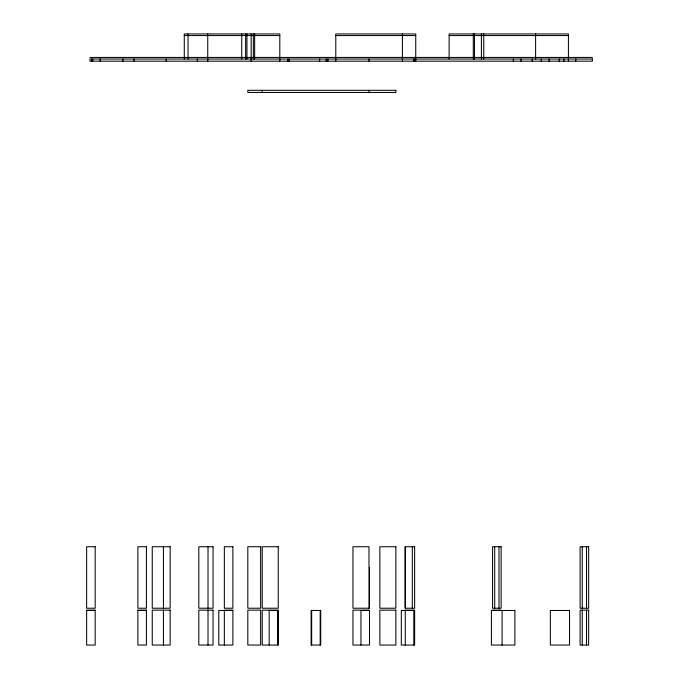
<?xml version="1.0" encoding="UTF-8"?>
<svg xmlns="http://www.w3.org/2000/svg" width="679" height="679" viewBox="0 0 679 679"><rect width="100%" height="100%" fill="white"/><g stroke="black" fill="none" stroke-linecap="round" stroke-linejoin="round"><path stroke-width="1.02" d="M184.281 35.554L241.732 35.554M241.894 35.554L279.807 35.554M335.791 35.554L415.743 35.554M449.125 35.554L483.456 35.554M483.771 35.554L568.425 35.554M89.908 57.435L241.732 57.435M241.894 57.435L592.36 57.435M224.342 610.149L232.88 610.149L232.88 645.05L218.791 645.05L218.791 610.463L232.88 610.463M368.977 610.149L352.961 610.149L352.961 645.05L369.503 645.05L369.503 610.463L360.965 610.463L360.965 645.05M405.159 610.149L414.64 610.149L414.64 645.05L401.314 645.05L401.314 610.463L413.808 610.463L413.808 645.05M492.581 610.149L501.119 610.149M86.64 610.463L95.179 610.463M137.879 610.463L146.418 610.463M586.512 546.739L586.512 608.223M586.512 610.149L586.512 645.05M582.242 546.739L582.242 608.223M582.242 610.149L582.242 645.05M575.784 59.031L575.784 61.169M568.425 61.169L568.425 33.95L449.125 33.95L449.125 59.031M563.876 59.031L563.876 61.169M559.233 59.031L559.233 61.169M549.15 59.031L549.15 61.169M541.273 59.031L541.273 61.169M535.604 33.95L535.604 59.031M532.209 59.031L532.209 61.169M521.014 59.031L521.014 61.169M513.341 59.031L513.341 61.169M502.078 610.463L502.078 645.05M498.989 546.739L498.989 608.223M494.719 546.739L494.719 608.223M483.771 33.95L483.771 59.031M481.403 33.95L481.403 59.031M474.46 33.95L474.46 59.031M473.297 33.95L473.297 59.031M415.743 61.169L415.743 33.95L335.791 33.95L335.791 61.169M414.657 59.031L414.657 61.169M413.494 59.031L413.494 61.169M412.314 546.739L412.314 608.223M405.27 546.739L405.27 608.223M405.27 610.463L405.27 645.05M402.401 33.95L402.401 61.169M369.503 567.449L369.503 608.223L352.961 608.223L352.961 546.739L368.977 546.739L368.977 608.223M368.986 59.031L368.986 61.169M368.977 90.307L368.977 92.446M327.898 59.031L327.898 61.169M326.183 59.031L326.183 61.169M320.191 610.463L320.191 645.05M319.639 59.031L319.639 61.169M311.653 610.463L311.653 645.05M289.11 59.031L289.11 61.169M287.794 59.031L287.794 61.169M279.807 61.169L279.807 33.95L184.281 33.95L184.281 59.031M277.711 645.05L277.711 610.463L269.173 610.463L269.173 645.05M262.247 90.307L262.23 92.446M254.65 33.95L254.65 59.031M253.343 33.95L253.343 59.031M251.154 33.95L251.154 61.169M246.944 33.95L246.944 59.031M245.637 33.95L245.637 59.031M241.732 33.95L241.732 59.031M224.342 610.463L224.342 645.05M208.012 546.739L208.012 608.223M208.012 610.149L208.012 645.05M207.749 33.95L207.749 61.169M197.368 59.031L197.368 61.169M188.032 33.95L188.032 59.031M166.245 59.031L166.245 61.169M163.427 546.739L163.427 608.223M163.427 610.149L163.427 645.05M134.043 59.031L134.043 61.169M122.857 59.031L122.857 61.169M100.424 59.031L100.424 61.169M100.161 59.031L100.161 61.169M92.76 59.031L92.76 61.169M91.75 59.031L91.75 61.169M592.36 59.031L89.908 59.031L89.908 61.169L592.36 61.169L592.36 59.031M395.874 90.307L247.818 90.307L247.818 92.446L395.874 92.446L395.874 90.307M95.179 546.739L86.64 546.739L86.64 608.223L95.179 608.223L95.179 546.739M146.418 546.739L137.879 546.739L137.879 608.223L146.418 608.223L146.418 546.739M170.157 546.739L152.249 546.739L152.249 608.223L170.157 608.223L170.157 546.739M213.053 546.739L198.811 546.739L198.811 608.223L213.053 608.223L213.053 546.739M232.88 546.739L224.342 546.739L224.342 608.223L232.88 608.223L232.88 546.739M260.634 546.739L247.818 546.739L247.818 608.223L260.634 608.223L260.634 546.739M278.246 546.739L262.23 546.739L262.23 608.223L278.246 608.223L278.246 546.739M395.874 546.739L379.858 546.739L379.858 608.223L395.874 608.223L395.874 546.739M414.64 546.739L405.159 546.739L405.159 608.223L414.64 608.223L414.64 546.739M501.119 546.739L492.581 546.739L492.581 608.223L501.119 608.223L501.119 546.739M588.651 546.739L580.112 546.739L580.112 608.223L588.651 608.223L588.651 546.739M95.179 610.149L86.64 610.149L86.64 645.05L95.179 645.05L95.179 610.149M146.418 610.149L137.879 610.149L137.879 645.05L146.418 645.05L146.418 610.149M170.157 610.149L152.249 610.149L152.249 645.05L170.157 645.05L170.157 610.149M213.053 610.149L198.811 610.149L198.811 645.05L213.053 645.05L213.053 610.149M260.634 610.149L247.818 610.149L247.818 645.05L260.634 645.05L260.634 610.149M278.246 610.149L262.23 610.149L262.23 645.05L278.246 645.05L278.246 610.149M395.874 610.149L379.858 610.149L379.858 645.05L395.874 645.05L395.874 610.149M588.651 610.149L580.112 610.149L580.112 645.05L588.651 645.05L588.651 610.149M320.726 610.463L311.118 610.463L311.118 645.05L320.726 645.05L320.726 610.463M514.894 610.463L491.409 610.463L491.409 645.05L514.894 645.05L514.894 610.463M569.545 610.463L550.329 610.463L550.329 645.05L569.545 645.05L569.545 610.463"/></g></svg>
